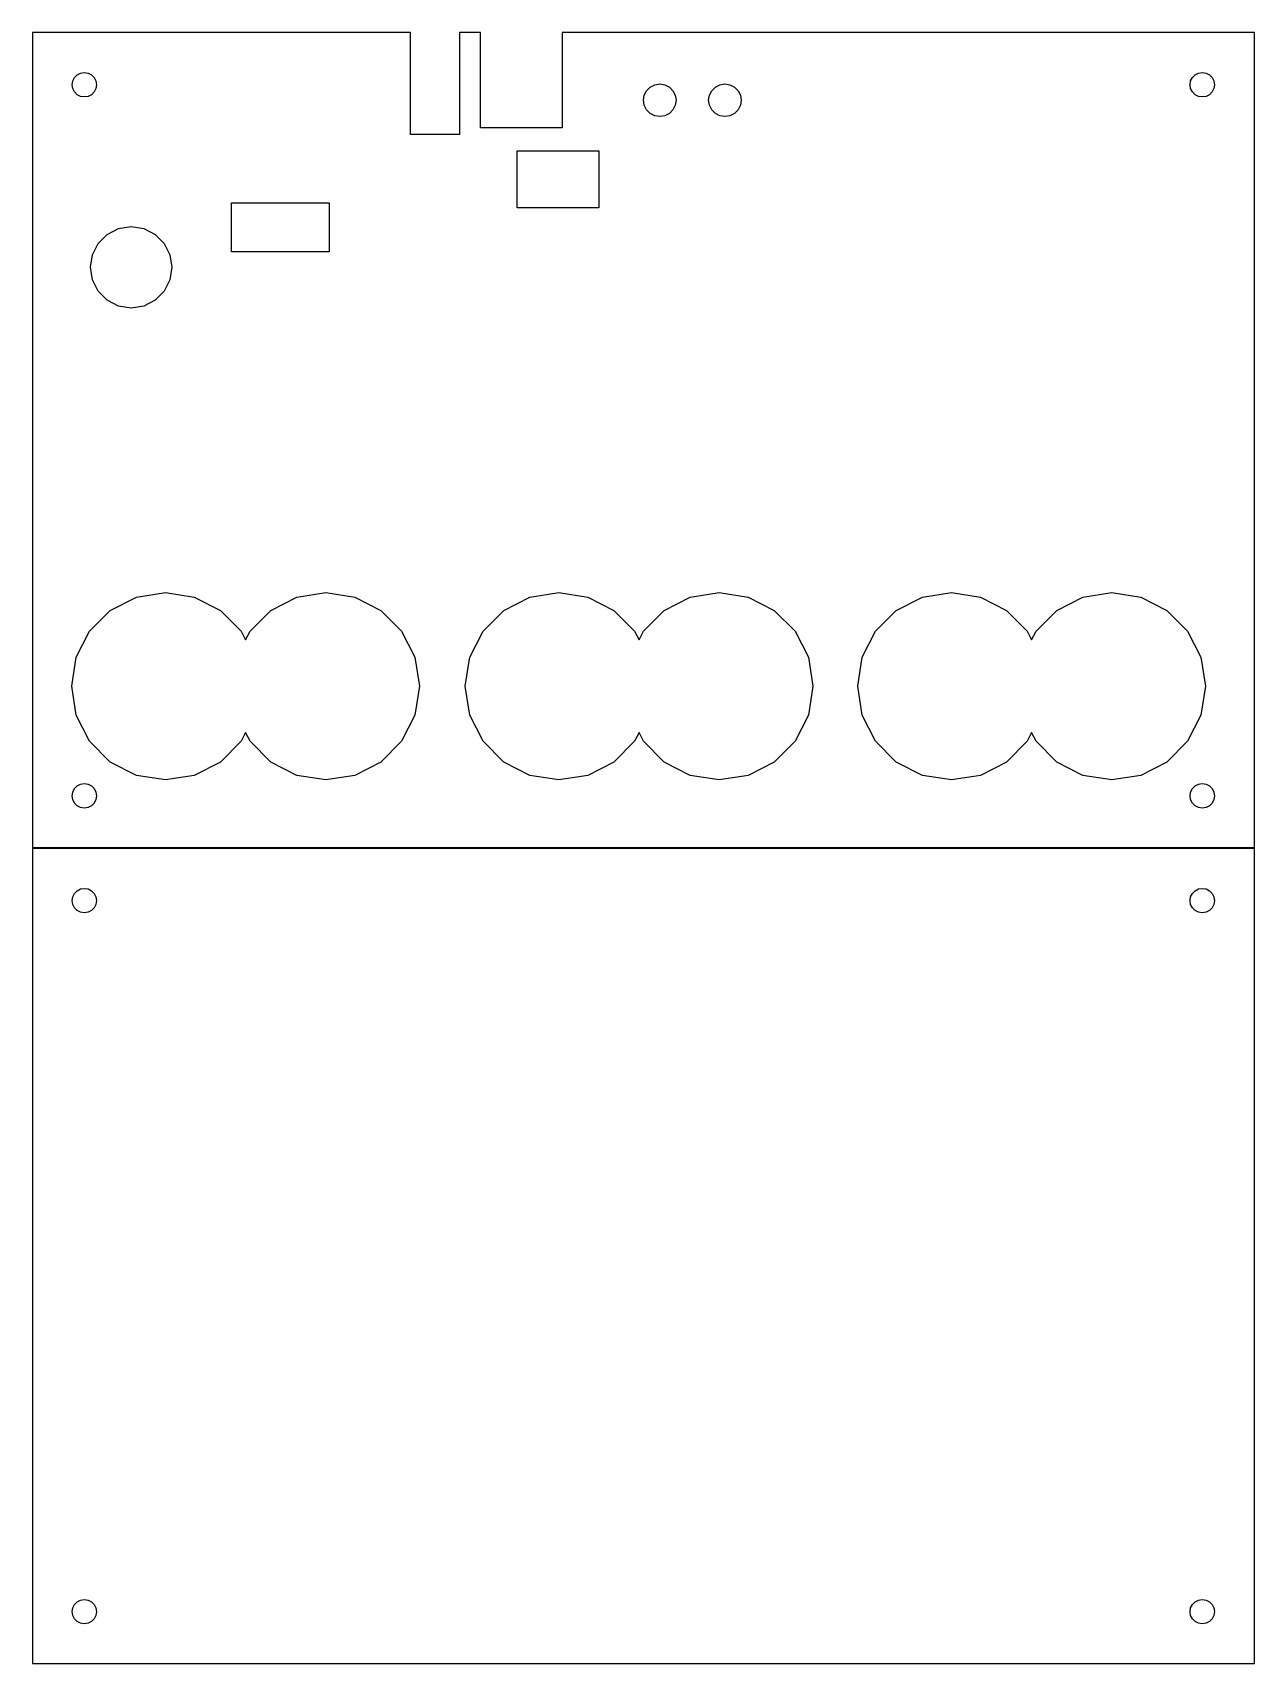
# Model space of a CAD drawing. Header units: metres. Extents: x 0 to 150, y 0 to 200.
import ezdxf

# ---------------------------------------------------------------- set-up
doc = ezdxf.new("R2010")
doc.units = ezdxf.units.M

msp = doc.modelspace()

# ---------------------------------------------------------------- linework, layer by layer
for p, q in [((46.4, 200.1), (0, 200.1)), ((0, 200.1), (0, 100.1)), ((46.4, 187.6), (46.4, 200.1)), ((55, 200.1), (52.4, 200.1)), ((52.4, 200.1), (52.4, 187.6)), ((55, 188.4), (55, 200.1)), ((150, 200.1), (65, 200.1)), ((65, 200.1), (65, 188.4)), ((150, 100.1), (150, 200.1)), ((4.84999, 193.7), (4.9234, 194.164)), ((4.9234, 194.164), (5.13646, 194.582)), ((5.13646, 194.582), (5.46831, 194.914)), ((5.46831, 194.914), (5.88646, 195.127)), ((5.88646, 195.127), (6.34999, 195.2)), ((6.34999, 195.2), (6.81352, 195.127)), ((6.81352, 195.127), (7.23167, 194.914)), ((7.23167, 194.914), (7.56352, 194.582)), ((7.56352, 194.582), (7.77658, 194.164)), ((7.77658, 194.164), (7.84999, 193.7)), ((142.1, 193.7), (142.173, 194.164)), ((142.173, 194.164), (142.386, 194.582)), ((142.386, 194.582), (142.718, 194.914)), ((142.718, 194.914), (143.136, 195.127)), ((143.136, 195.127), (143.6, 195.2)), ((143.6, 195.2), (144.064, 195.127)), ((144.064, 195.127), (144.482, 194.914)), ((144.482, 194.914), (144.814, 194.582)), ((144.814, 194.582), (145.027, 194.164)), ((145.027, 194.164), (145.1, 193.7)), ((4.9234, 193.236), (4.84999, 193.7)), ((5.13646, 192.818), (4.9234, 193.236)), ((5.46831, 192.486), (5.13646, 192.818)), ((5.88646, 192.273), (5.46831, 192.486)), ((6.34999, 192.2), (5.88646, 192.273)), ((6.81352, 192.273), (6.34999, 192.2)), ((7.23167, 192.486), (6.81352, 192.273)), ((7.56352, 192.818), (7.23167, 192.486)), ((7.77658, 193.236), (7.56352, 192.818)), ((7.84999, 193.7), (7.77658, 193.236)), ((75, 191.8), (75.0979, 192.418)), ((75.0979, 192.418), (75.382, 192.976)), ((75.382, 192.976), (75.8244, 193.418)), ((75.8244, 193.418), (76.382, 193.702)), ((76.382, 193.702), (77, 193.8)), ((77, 193.8), (77.618, 193.702)), ((77.618, 193.702), (78.1756, 193.418)), ((78.1756, 193.418), (78.618, 192.976)), ((78.618, 192.976), (78.9021, 192.418)), ((78.9021, 192.418), (79, 191.8)), ((83, 191.8), (83.0979, 192.418)), ((83.0979, 192.418), (83.382, 192.976)), ((83.382, 192.976), (83.8244, 193.418)), ((83.8244, 193.418), (84.382, 193.702)), ((84.382, 193.702), (85, 193.8)), ((85, 193.8), (85.618, 193.702)), ((85.618, 193.702), (86.1756, 193.418)), ((86.1756, 193.418), (86.618, 192.976)), ((86.618, 192.976), (86.9021, 192.418)), ((86.9021, 192.418), (87, 191.8)), ((142.173, 193.236), (142.1, 193.7)), ((142.386, 192.818), (142.173, 193.236)), ((142.718, 192.486), (142.386, 192.818)), ((143.136, 192.273), (142.718, 192.486)), ((143.6, 192.2), (143.136, 192.273)), ((144.064, 192.273), (143.6, 192.2)), ((144.482, 192.486), (144.064, 192.273)), ((144.814, 192.818), (144.482, 192.486)), ((145.027, 193.236), (144.814, 192.818)), ((145.1, 193.7), (145.027, 193.236)), ((75.0979, 191.182), (75, 191.8)), ((75.382, 190.624), (75.0979, 191.182)), ((75.8244, 190.182), (75.382, 190.624)), ((76.382, 189.898), (75.8244, 190.182)), ((78.1756, 190.182), (77.618, 189.898)), ((78.618, 190.624), (78.1756, 190.182)), ((78.9021, 191.182), (78.618, 190.624)), ((79, 191.8), (78.9021, 191.182)), ((83.0979, 191.182), (83, 191.8)), ((83.382, 190.624), (83.0979, 191.182)), ((83.8244, 190.182), (83.382, 190.624)), ((84.382, 189.898), (83.8244, 190.182)), ((86.1756, 190.182), (85.618, 189.898)), ((86.618, 190.624), (86.1756, 190.182)), ((86.9021, 191.182), (86.618, 190.624)), ((87, 191.8), (86.9021, 191.182)), ((65, 188.4), (55, 188.4)), ((77, 189.8), (76.382, 189.898)), ((77.618, 189.898), (77, 189.8)), ((85, 189.8), (84.382, 189.898)), ((85.618, 189.898), (85, 189.8)), ((52.4, 187.6), (46.4, 187.6)), ((59.5, 178.6), (59.5, 185.6)), ((59.5, 185.6), (69.5, 185.6)), ((69.5, 185.6), (69.5, 178.6)), ((24.4, 173.2), (24.4, 179.2)), ((24.4, 179.2), (36.4, 179.2)), ((36.4, 179.2), (36.4, 173.2)), ((69.5, 178.6), (59.5, 178.6)), ((10.5549, 176.055), (12.1, 176.3)), ((12.1, 176.3), (13.6451, 176.055)), ((7.34471, 172.845), (8.0549, 174.239)), ((8.0549, 174.239), (9.16107, 175.345)), ((9.16107, 175.345), (10.5549, 176.055)), ((13.6451, 176.055), (15.0389, 175.345)), ((15.0389, 175.345), (16.1451, 174.239)), ((16.1451, 174.239), (16.8553, 172.845)), ((7.09999, 171.3), (7.34471, 172.845)), ((16.8553, 172.845), (17.1, 171.3)), ((36.4, 173.2), (24.4, 173.2)), ((7.34471, 169.755), (7.09999, 171.3)), ((17.1, 171.3), (16.8553, 169.755)), ((8.0549, 168.361), (7.34471, 169.755)), ((9.16107, 167.255), (8.0549, 168.361)), ((16.1451, 168.361), (15.0389, 167.255)), ((16.8553, 169.755), (16.1451, 168.361)), ((10.5549, 166.545), (9.16107, 167.255)), ((12.1, 166.3), (10.5549, 166.545)), ((13.6451, 166.545), (12.1, 166.3)), ((15.0389, 167.255), (13.6451, 166.545)), ((9.54047, 129.204), (12.7463, 130.837)), ((12.7463, 130.837), (16.3, 131.4)), ((16.3, 131.4), (19.8537, 130.837)), ((19.8537, 130.837), (23.0595, 129.204)), ((29.2405, 129.204), (32.4463, 130.837)), ((32.4463, 130.837), (36, 131.4)), ((36, 131.4), (39.5537, 130.837)), ((39.5537, 130.837), (42.7595, 129.204)), ((57.8405, 129.204), (61.0463, 130.837)), ((61.0463, 130.837), (64.6, 131.4)), ((64.6, 131.4), (68.1537, 130.837)), ((68.1537, 130.837), (71.3595, 129.204)), ((77.5405, 129.204), (80.7463, 130.837)), ((80.7463, 130.837), (84.3, 131.4)), ((84.3, 131.4), (87.8537, 130.837)), ((87.8537, 130.837), (91.0595, 129.204)), ((106.04, 129.204), (109.246, 130.837)), ((109.246, 130.837), (112.8, 131.4)), ((112.8, 131.4), (116.354, 130.837)), ((116.354, 130.837), (119.56, 129.204)), ((125.74, 129.204), (128.946, 130.837)), ((128.946, 130.837), (132.5, 131.4)), ((132.5, 131.4), (136.054, 130.837)), ((136.054, 130.837), (139.26, 129.204)), ((6.99629, 126.66), (9.54047, 129.204)), ((23.0595, 129.204), (25.6037, 126.66)), ((26.6963, 126.66), (29.2405, 129.204)), ((42.7595, 129.204), (45.3037, 126.66)), ((55.2963, 126.66), (57.8405, 129.204)), ((71.3595, 129.204), (73.9037, 126.66)), ((74.9963, 126.66), (77.5405, 129.204)), ((91.0595, 129.204), (93.6037, 126.66)), ((103.496, 126.66), (106.04, 129.204)), ((119.56, 129.204), (122.104, 126.66)), ((123.196, 126.66), (125.74, 129.204)), ((139.26, 129.204), (141.804, 126.66)), ((5.36284, 123.454), (6.99629, 126.66)), ((25.6037, 126.66), (26.15, 125.587)), ((26.15, 125.587), (26.6963, 126.66)), ((45.3037, 126.66), (46.9371, 123.454)), ((53.6628, 123.454), (55.2963, 126.66)), ((73.9037, 126.66), (74.45, 125.587)), ((74.45, 125.587), (74.9963, 126.66)), ((93.6037, 126.66), (95.2371, 123.454)), ((101.863, 123.454), (103.496, 126.66)), ((122.104, 126.66), (122.65, 125.587)), ((122.65, 125.587), (123.196, 126.66)), ((141.804, 126.66), (143.437, 123.454)), ((4.79999, 119.9), (5.36284, 123.454)), ((46.9371, 123.454), (47.5, 119.9)), ((53.1, 119.9), (53.6628, 123.454)), ((95.2371, 123.454), (95.8, 119.9)), ((101.3, 119.9), (101.863, 123.454)), ((143.437, 123.454), (144, 119.9)), ((5.36284, 116.346), (4.79999, 119.9)), ((47.5, 119.9), (46.9371, 116.346)), ((53.6628, 116.346), (53.1, 119.9)), ((95.8, 119.9), (95.2371, 116.346)), ((101.863, 116.346), (101.3, 119.9)), ((144, 119.9), (143.437, 116.346)), ((6.99629, 113.14), (5.36284, 116.346)), ((46.9371, 116.346), (45.3037, 113.14)), ((55.2963, 113.14), (53.6628, 116.346)), ((95.2371, 116.346), (93.6037, 113.14)), ((103.496, 113.14), (101.863, 116.346)), ((143.437, 116.346), (141.804, 113.14)), ((26.15, 114.213), (25.6037, 113.14)), ((26.6963, 113.14), (26.15, 114.213)), ((74.45, 114.213), (73.9037, 113.14)), ((74.9963, 113.14), (74.45, 114.213)), ((122.65, 114.213), (122.104, 113.14)), ((123.196, 113.14), (122.65, 114.213)), ((9.54047, 110.596), (6.99629, 113.14)), ((25.6037, 113.14), (23.0595, 110.596)), ((29.2405, 110.596), (26.6963, 113.14)), ((45.3037, 113.14), (42.7595, 110.596)), ((57.8405, 110.596), (55.2963, 113.14)), ((73.9037, 113.14), (71.3595, 110.596)), ((77.5405, 110.596), (74.9963, 113.14)), ((93.6037, 113.14), (91.0595, 110.596)), ((106.04, 110.596), (103.496, 113.14)), ((122.104, 113.14), (119.56, 110.596)), ((125.74, 110.596), (123.196, 113.14)), ((141.804, 113.14), (139.26, 110.596)), ((12.7463, 108.963), (9.54047, 110.596)), ((23.0595, 110.596), (19.8537, 108.963)), ((32.4463, 108.963), (29.2405, 110.596)), ((42.7595, 110.596), (39.5537, 108.963)), ((61.0463, 108.963), (57.8405, 110.596)), ((71.3595, 110.596), (68.1537, 108.963)), ((80.7463, 108.963), (77.5405, 110.596)), ((91.0595, 110.596), (87.8537, 108.963)), ((109.246, 108.963), (106.04, 110.596)), ((119.56, 110.596), (116.354, 108.963)), ((128.946, 108.963), (125.74, 110.596)), ((139.26, 110.596), (136.054, 108.963)), ((16.3, 108.4), (12.7463, 108.963)), ((19.8537, 108.963), (16.3, 108.4)), ((36, 108.4), (32.4463, 108.963)), ((39.5537, 108.963), (36, 108.4)), ((64.6, 108.4), (61.0463, 108.963)), ((68.1537, 108.963), (64.6, 108.4)), ((84.3, 108.4), (80.7463, 108.963)), ((87.8537, 108.963), (84.3, 108.4)), ((112.8, 108.4), (109.246, 108.963)), ((116.354, 108.963), (112.8, 108.4)), ((132.5, 108.4), (128.946, 108.963)), ((136.054, 108.963), (132.5, 108.4)), ((4.84999, 106.45), (4.9234, 106.914)), ((4.9234, 105.986), (4.84999, 106.45)), ((4.9234, 106.914), (5.13646, 107.332)), ((5.13646, 107.332), (5.46831, 107.664)), ((5.46831, 107.664), (5.88646, 107.877)), ((5.88646, 107.877), (6.34999, 107.95)), ((6.34999, 107.95), (6.81352, 107.877)), ((6.81352, 107.877), (7.23167, 107.664)), ((7.23167, 107.664), (7.56352, 107.332)), ((7.56352, 107.332), (7.77658, 106.914)), ((7.77658, 106.914), (7.84999, 106.45)), ((7.84999, 106.45), (7.77658, 105.986)), ((142.1, 106.45), (142.173, 106.914)), ((142.173, 105.986), (142.1, 106.45)), ((142.173, 106.914), (142.386, 107.332)), ((142.386, 107.332), (142.718, 107.664)), ((142.718, 107.664), (143.136, 107.877)), ((143.136, 107.877), (143.6, 107.95)), ((143.6, 107.95), (144.064, 107.877)), ((144.064, 107.877), (144.482, 107.664)), ((144.482, 107.664), (144.814, 107.332)), ((144.814, 107.332), (145.027, 106.914)), ((145.027, 106.914), (145.1, 106.45)), ((145.1, 106.45), (145.027, 105.986)), ((5.13646, 105.568), (4.9234, 105.986)), ((5.46831, 105.236), (5.13646, 105.568)), ((5.88646, 105.023), (5.46831, 105.236)), ((6.34999, 104.95), (5.88646, 105.023)), ((6.81352, 105.023), (6.34999, 104.95)), ((7.23167, 105.236), (6.81352, 105.023)), ((7.56352, 105.568), (7.23167, 105.236)), ((7.77658, 105.986), (7.56352, 105.568)), ((142.386, 105.568), (142.173, 105.986)), ((142.718, 105.236), (142.386, 105.568)), ((143.136, 105.023), (142.718, 105.236)), ((143.6, 104.95), (143.136, 105.023)), ((144.064, 105.023), (143.6, 104.95)), ((144.482, 105.236), (144.064, 105.023)), ((144.814, 105.568), (144.482, 105.236)), ((145.027, 105.986), (144.814, 105.568)), ((0, 100.1), (150, 100.1)), ((150, 100), (0, 100)), ((0, 100), (0, 0)), ((150, 0), (150, 100)), ((4.84999, 93.6), (4.9234, 94.0635)), ((4.9234, 94.0635), (5.13646, 94.4817)), ((5.13646, 94.4817), (5.46831, 94.8135)), ((5.46831, 94.8135), (5.88646, 95.0266)), ((5.88646, 95.0266), (6.34999, 95.1)), ((6.34999, 95.1), (6.81352, 95.0266)), ((6.81352, 95.0266), (7.23167, 94.8135)), ((7.23167, 94.8135), (7.56352, 94.4817)), ((7.56352, 94.4817), (7.77658, 94.0635)), ((7.77658, 94.0635), (7.84999, 93.6)), ((142.1, 93.6), (142.173, 94.0635)), ((142.173, 94.0635), (142.386, 94.4817)), ((142.386, 94.4817), (142.718, 94.8135)), ((142.718, 94.8135), (143.136, 95.0266)), ((143.136, 95.0266), (143.6, 95.1)), ((143.6, 95.1), (144.064, 95.0266)), ((144.064, 95.0266), (144.482, 94.8135)), ((144.482, 94.8135), (144.814, 94.4817)), ((144.814, 94.4817), (145.027, 94.0635)), ((145.027, 94.0635), (145.1, 93.6)), ((4.9234, 93.1365), (4.84999, 93.6)), ((5.13646, 92.7183), (4.9234, 93.1365)), ((5.46831, 92.3865), (5.13646, 92.7183)), ((5.88646, 92.1734), (5.46831, 92.3865)), ((6.34999, 92.1), (5.88646, 92.1734)), ((6.81352, 92.1734), (6.34999, 92.1)), ((7.23167, 92.3865), (6.81352, 92.1734)), ((7.56352, 92.7183), (7.23167, 92.3865)), ((7.77658, 93.1365), (7.56352, 92.7183)), ((7.84999, 93.6), (7.77658, 93.1365)), ((142.173, 93.1365), (142.1, 93.6)), ((142.386, 92.7183), (142.173, 93.1365)), ((142.718, 92.3865), (142.386, 92.7183)), ((143.136, 92.1734), (142.718, 92.3865)), ((143.6, 92.1), (143.136, 92.1734)), ((144.064, 92.1734), (143.6, 92.1)), ((144.482, 92.3865), (144.064, 92.1734)), ((144.814, 92.7183), (144.482, 92.3865)), ((145.027, 93.1365), (144.814, 92.7183)), ((145.1, 93.6), (145.027, 93.1365)), ((4.84999, 6.34999), (4.9234, 6.81352)), ((4.9234, 5.88646), (4.84999, 6.34999)), ((4.9234, 6.81352), (5.13646, 7.23167)), ((5.13646, 7.23167), (5.46831, 7.56352)), ((5.46831, 7.56352), (5.88646, 7.77658)), ((5.88646, 7.77658), (6.34999, 7.84999)), ((6.34999, 7.84999), (6.81352, 7.77658)), ((6.81352, 7.77658), (7.23167, 7.56352)), ((7.23167, 7.56352), (7.56352, 7.23167)), ((7.56352, 7.23167), (7.77658, 6.81352)), ((7.77658, 6.81352), (7.84999, 6.34999)), ((7.84999, 6.34999), (7.77658, 5.88646)), ((142.1, 6.34999), (142.173, 6.81352)), ((142.173, 5.88646), (142.1, 6.34999)), ((142.173, 6.81352), (142.386, 7.23167)), ((142.386, 7.23167), (142.718, 7.56352)), ((142.718, 7.56352), (143.136, 7.77658)), ((143.136, 7.77658), (143.6, 7.84999)), ((143.6, 7.84999), (144.064, 7.77658)), ((144.064, 7.77658), (144.482, 7.56352)), ((144.482, 7.56352), (144.814, 7.23167)), ((144.814, 7.23167), (145.027, 6.81352)), ((145.027, 6.81352), (145.1, 6.34999)), ((145.1, 6.34999), (145.027, 5.88646)), ((5.13646, 5.46831), (4.9234, 5.88646)), ((5.46831, 5.13646), (5.13646, 5.46831)), ((5.88646, 4.9234), (5.46831, 5.13646)), ((6.34999, 4.84999), (5.88646, 4.9234)), ((6.81352, 4.9234), (6.34999, 4.84999)), ((7.23167, 5.13646), (6.81352, 4.9234)), ((7.56352, 5.46831), (7.23167, 5.13646)), ((7.77658, 5.88646), (7.56352, 5.46831)), ((142.386, 5.46831), (142.173, 5.88646)), ((142.718, 5.13646), (142.386, 5.46831)), ((143.136, 4.9234), (142.718, 5.13646)), ((143.6, 4.84999), (143.136, 4.9234)), ((144.064, 4.9234), (143.6, 4.84999)), ((144.482, 5.13646), (144.064, 4.9234)), ((144.814, 5.46831), (144.482, 5.13646)), ((145.027, 5.88646), (144.814, 5.46831)), ((0, 0), (150, 0))]:
    msp.add_line(p, q)

doc.saveas('drawing.dxf')
